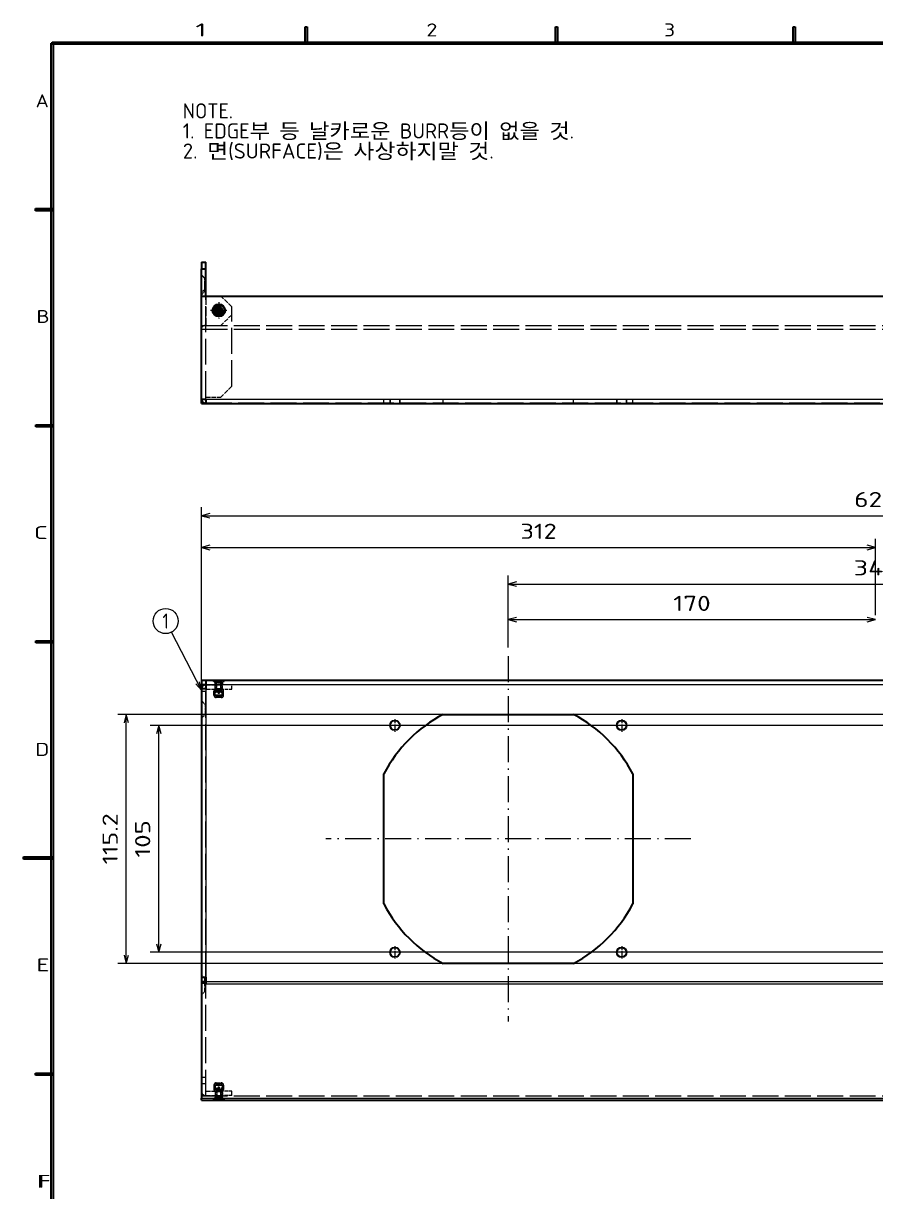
# Model space of a CAD drawing. Extents: x 23 to 587, y 4 to 413.
# Drawn here: x 23.4 to 220.6, y 141.3 to 411.6 of the extents above; entities that cross this region are included whole.
import ezdxf
from ezdxf.enums import TextEntityAlignment as Align

# ---------------------------------------------------------------- set-up
doc = ezdxf.new("R2010")
doc.units = 0
doc.linetypes.add('DASHDOT', pattern=[18.5, 12, -3, 0.5, -3])
doc.linetypes.add('DASHED', pattern=[15, 12, -3])
doc.layers.get('0').update_dxf_attribs({"lineweight": 13})
doc.layers.add('3', color=7, linetype='Continuous', lineweight=13)
doc.styles.get("Standard").update_dxf_attribs({"font": 'isocp.shx'})

# ---------------------------------------------------------------- blocks, each defined once
blk = doc.blocks.new('BLOCK15')
at = {"layer": '3', "color": 7, "lineweight": 13}
blk.add_text('A', height=3, dxfattribs=at).set_placement((26.2, 392.19), (29.24, 392.19), align=Align.FIT)
blk = doc.blocks.new('BLOCK16')
at = {"layer": '3', "color": 7, "lineweight": 13}
blk.add_text('B', height=3, dxfattribs=at).set_placement((26.39, 342.29), (29.43, 342.29), align=Align.FIT)
blk = doc.blocks.new('BLOCK17')
at = {"layer": '3', "color": 7, "lineweight": 13}
blk.add_text('C', height=3, dxfattribs=at).set_placement((25.79, 292.29), (29.02, 292.29), align=Align.FIT)
blk = doc.blocks.new('BLOCK18')
at = {"layer": '3', "color": 7, "lineweight": 13}
blk.add_text('D', height=3, dxfattribs=at).set_placement((26.11, 242.13), (29.34, 242.13), align=Align.FIT)
blk = doc.blocks.new('BLOCK19')
at = {"layer": '3', "color": 7, "lineweight": 13}
blk.add_text('E', height=3, dxfattribs=at).set_placement((26.38, 192.26), (29.42, 192.26), align=Align.FIT)
blk = doc.blocks.new('BLOCK20')
at = {"layer": '3', "color": 7, "lineweight": 13}
blk.add_text('F', height=3, dxfattribs=at).set_placement((26.9, 142.19), (29.63, 142.19), align=Align.FIT)
blk = doc.blocks.new('BLOCK21')
at = {"layer": '3', "color": 7, "lineweight": 13}
blk.add_text('2', height=3, dxfattribs=at).set_placement((116.62, 408.59), (119.16, 408.59), align=Align.FIT)
blk = doc.blocks.new('BLOCK22')
at = {"layer": '3', "color": 7, "lineweight": 13}
blk.add_text('1', height=3, dxfattribs=at).set_placement((63.15, 408.59), (65.69, 408.59), align=Align.FIT)
blk = doc.blocks.new('BLOCK25')
at = {"layer": '3', "color": 7, "lineweight": 13}
blk.add_text('F', height=3, dxfattribs=at).set_placement((26.54, 142.19), (29.27, 142.19), align=Align.FIT)
blk = doc.blocks.new('BLOCK26')
at = {"layer": '3', "color": 7, "lineweight": 13}
blk.add_text('3', height=3, dxfattribs=at).set_placement((171.62, 408.59), (174.16, 408.59), align=Align.FIT)
blk = doc.blocks.new('BLOCK92')
at = {"layer": '3', "color": 7, "lineweight": 5}
blk.add_solid([(410.24, 407.24), (409.76, 406.76), (30, 407.24), (30, 406.76)], dxfattribs=at)
blk = doc.blocks.new('BLOCK93')
at = {"layer": '3', "color": 7, "lineweight": 5}
blk.add_solid([(26.19, 368.74), (26.19, 368.26), (29.99, 368.74), (29.99, 368.26)], dxfattribs=at)
blk = doc.blocks.new('BLOCK94')
at = {"layer": '3', "color": 7, "lineweight": 5}
blk.add_solid([(26.2, 318.74), (26.2, 318.26), (30, 318.74), (30, 318.26)], dxfattribs=at)
blk = doc.blocks.new('BLOCK95')
at = {"layer": '3', "color": 7, "lineweight": 5}
blk.add_solid([(26.2, 218.26), (26.2, 218.74), (30, 218.26), (30, 218.74)], dxfattribs=at)
blk = doc.blocks.new('BLOCK96')
at = {"layer": '3', "color": 7, "lineweight": 5}
blk.add_solid([(26.19, 168.26), (26.19, 168.74), (29.99, 168.26), (29.99, 168.74)], dxfattribs=at)
blk = doc.blocks.new('BLOCK97')
at = {"layer": '3', "color": 7, "lineweight": 5}
blk.add_solid([(89.02, 410.8), (88.54, 410.8), (89.02, 407), (88.54, 407)], dxfattribs=at)
blk = doc.blocks.new('BLOCK98')
at = {"layer": '3', "color": 7, "lineweight": 5}
blk.add_solid([(146.97, 410.8), (146.49, 410.8), (146.97, 407), (146.49, 407)], dxfattribs=at)
blk = doc.blocks.new('BLOCK99')
at = {"layer": '3', "color": 7, "lineweight": 5}
blk.add_solid([(26.19, 168.26), (26.19, 168.74), (29.99, 168.26), (29.99, 168.74)], dxfattribs=at)
blk = doc.blocks.new('BLOCK101')
at = {"layer": '3', "color": 7, "lineweight": 5}
blk.add_solid([(30, 218.74), (30, 218.26), (23.35, 218.74), (23.35, 218.26)], dxfattribs=at)
blk = doc.blocks.new('BLOCK102')
at = {"layer": '3', "color": 7, "lineweight": 5}
blk.add_solid([(26.21, 268.26), (26.21, 268.74), (30.01, 268.26), (30.01, 268.74)], dxfattribs=at)
blk = doc.blocks.new('BLOCK104')
at = {"layer": '3', "color": 7, "lineweight": 5}
blk.add_solid([(201.49, 410.8), (201.97, 410.8), (201.49, 407), (201.97, 407)], dxfattribs=at)
blk = doc.blocks.new('BLOCK132')
at = {"color": 7, "lineweight": 13, "ltscale": 0.424144}
blk.add_line((74.39, 241.9), (74.39, 258.87), dxfattribs=at)
at = {"color": 7, "lineweight": 13}
blk.add_line((74.39, 254.87), (244.39, 254.87), dxfattribs=at)
for points in [[(78.25, 255.9), (74.39, 254.87), (78.25, 253.83)], [(240.53, 253.83), (244.39, 254.87), (240.53, 255.9)]]:
    blk.add_lwpolyline(points, dxfattribs=at)
blk.add_text('170', height=7, dxfattribs=at).set_placement((150.74, 258.87), (168.04, 258.87), align=Align.FIT)
blk = doc.blocks.new('BLOCK133')
at = {"color": 7, "lineweight": 13}
for p, q in [((74.39, 241.9), (74.39, 275.33)), ((74.39, 271.33), (414.39, 271.33)), ((414.39, 241.9), (414.39, 275.33))]:
    blk.add_line(p, q, dxfattribs=at)
for points in [[(78.25, 272.36), (74.39, 271.33), (78.25, 270.29)], [(410.53, 270.29), (414.39, 271.33), (410.53, 272.36)]]:
    blk.add_lwpolyline(points, dxfattribs=at)
blk.add_text('340', height=7, dxfattribs=at).set_placement((234.24, 275.33), (254.54, 275.33), align=Align.FIT)
blk = doc.blocks.new('BLOCK134')
at = {"color": 7, "lineweight": 13}
for p, q in [((-67.61, 226.7), (-67.61, 292.23)), ((244.39, 256.96), (244.39, 292.23)), ((-67.61, 288.23), (244.39, 288.23))]:
    blk.add_line(p, q, dxfattribs=at)
for points in [[(-63.75, 289.27), (-67.61, 288.23), (-63.75, 287.2)], [(240.53, 287.2), (244.39, 288.23), (240.53, 289.27)]]:
    blk.add_lwpolyline(points, dxfattribs=at)
blk.add_text('312', height=7, dxfattribs=at).set_placement((79.99, 292.23), (96.79, 292.23), align=Align.FIT)
blk = doc.blocks.new('BLOCK135')
at = {"color": 7, "lineweight": 13}
for p, q in [((-67.61, 226.7), (-67.61, 306.91)), ((-67.61, 302.91), (556.39, 302.91))]:
    blk.add_line(p, q, dxfattribs=at)
blk.add_lwpolyline([(-63.75, 303.95), (-67.61, 302.91), (-63.75, 301.88)], dxfattribs=at)
blk.add_text('624', height=7, dxfattribs=at).set_placement((234.49, 306.91), (254.29, 306.91), align=Align.FIT)
blk = doc.blocks.new('BLOCK137')
at = {"color": 7, "lineweight": 13}
for p, q in [((380.27, 211), (-106.41, 211)), ((-102.41, 95.8), (-102.41, 211)), ((380.27, 95.8), (-106.41, 95.8))]:
    blk.add_line(p, q, dxfattribs=at)
for points in [[(-101.38, 207.14), (-102.41, 211), (-103.45, 207.14)], [(-103.45, 99.66), (-102.41, 95.8), (-101.38, 99.66)]]:
    blk.add_lwpolyline(points, dxfattribs=at)
blk.add_text('115.2', height=7, rotation=90, dxfattribs=at).set_placement((-106.41, 141.6), (-106.41, 165.2), align=Align.FIT)
blk = doc.blocks.new('BLOCK138')
at = {"color": 7, "lineweight": 13}
for p, q in [((459.97, 205.9), (-91.34, 205.9)), ((-87.34, 100.9), (-87.34, 205.9)), ((459.97, 100.9), (-91.34, 100.9))]:
    blk.add_line(p, q, dxfattribs=at)
for points in [[(-86.31, 202.04), (-87.34, 205.9), (-88.38, 202.04)], [(-88.38, 104.76), (-87.34, 100.9), (-86.31, 104.76)]]:
    blk.add_lwpolyline(points, dxfattribs=at)
blk.add_text('105', height=7, rotation=90, dxfattribs=at).set_placement((-91.34, 144.75), (-91.34, 162.05), align=Align.FIT)
blk = doc.blocks.new('BLOCK143')
at = {"color": 7, "linetype": 'DASHDOT', "lineweight": 13, "ltscale": 0.14625}
for p, q in [((24.82, 205.9), (18.97, 205.9)), ((21.89, 208.83), (21.89, 202.98))]:
    blk.add_line(p, q, dxfattribs=at)
blk = doc.blocks.new('BLOCK144')
at = {"color": 7, "linetype": 'DASHDOT', "lineweight": 13, "ltscale": 0.14625}
for p, q in [((21.89, 103.83), (21.89, 97.98)), ((24.82, 100.9), (18.97, 100.9))]:
    blk.add_line(p, q, dxfattribs=at)
blk = doc.blocks.new('BLOCK145')
at = {"color": 7, "linetype": 'DASHDOT', "lineweight": 13, "ltscale": 0.14625}
for p, q in [((126.89, 103.83), (126.89, 97.98)), ((129.82, 100.9), (123.97, 100.9))]:
    blk.add_line(p, q, dxfattribs=at)
blk = doc.blocks.new('BLOCK146')
at = {"color": 7, "linetype": 'DASHDOT', "lineweight": 13, "ltscale": 0.14625}
for p, q in [((129.82, 205.9), (123.97, 205.9)), ((126.89, 208.83), (126.89, 202.98))]:
    blk.add_line(p, q, dxfattribs=at)
blk = doc.blocks.new('BLOCK152')
at = {"color": 7, "linetype": 'DASHDOT', "lineweight": 13}
for p, q in [((74.39, 237.9), (74.39, 68.9)), ((158.89, 153.4), (-10.11, 153.4))]:
    blk.add_line(p, q, dxfattribs=at)
blk = doc.blocks.new('BLOCK153')
at = {"color": 7, "lineweight": 13}
blk.add_line((-67.61, 222.22), (-81.52, 249.04), dxfattribs=at)
blk.add_lwpolyline([(-70.31, 225.18), (-67.61, 222.22), (-68.47, 226.13)], dxfattribs=at)
blk.add_circle((-84.19, 254.19), 5.81, dxfattribs=at)
blk.add_text('1', height=7, dxfattribs=at).set_placement((-85.69, 250.69), (-82.69, 250.69), align=Align.FIT)
blk = doc.blocks.new('BLOCK154')
at = {"color": 7, "lineweight": 35, "ltscale": 0.05}
for p, q in [((-67.61, 226.8), (-67.61, 224.8)), ((-67.61, 226.8), (-65.61, 226.8)), ((-67.61, 224.8), (-65.61, 224.8)), ((-65.61, 224.7), (-67.61, 224.7)), ((-65.61, 222.8), (-67.61, 222.8)), ((-65.61, 226.8), (-65.61, 224.8)), ((-65.61, 224.8), (-65.61, 222.8)), ((-67.61, 89.44), (-67.61, 87.44)), ((-67.61, 89.44), (-65.61, 89.44)), ((-67.61, 87.44), (-65.61, 87.44)), ((-67.61, 86.8), (-65.61, 86.8)), ((-65.61, 89.44), (-65.61, 87.44))]:
    blk.add_line(p, q, dxfattribs=at)
at = {"color": 7, "lineweight": 35, "ltscale": 0.047499}
blk.add_line((-67.61, 222.8), (-67.61, 224.7), dxfattribs=at)
at = {"color": 7, "linetype": 'DASHED', "lineweight": 13, "ltscale": 0.002501}
blk.add_line((-67.61, 222.7), (-67.61, 222.8), dxfattribs=at)
at = {"color": 7, "lineweight": 35, "ltscale": 0.0025}
blk.add_line((-67.61, 222.7), (-67.61, 222.8), dxfattribs=at)
at = {"color": 7, "lineweight": 35}
for p, q in [((-67.61, 222.7), (-67.61, 89.44)), ((-65.61, 226.8), (554.39, 226.8)), ((44.27, 211), (104.51, 211)), ((16.79, 123.28), (16.79, 183.52)), ((131.99, 183.52), (131.99, 123.28)), ((104.51, 95.8), (44.27, 95.8)), ((-67.61, 86.8), (-67.61, 33.42)), ((-67.61, 32.5), (556.39, 32.5))]:
    blk.add_line(p, q, dxfattribs=at)
at = {"color": 7, "linetype": 'DASHED', "lineweight": 13, "ltscale": 0.05}
for p, q in [((-67.61, 221.7), (-65.61, 221.7)), ((-61.31, 222.7), (-61.31, 224.7)), ((-58.61, 222.7), (-58.61, 224.7)), ((-58.61, 222.7), (-58.61, 224.7)), ((-57.91, 222.7), (-57.91, 224.7)), ((-53.61, 222.7), (-53.61, 224.7)), ((-67.61, 87.39), (-65.61, 87.39)), ((-67.61, 43.15), (-65.61, 43.15)), ((-67.61, 40.15), (-65.61, 40.15)), ((-61.31, 36.6), (-61.31, 34.6)), ((-58.61, 34.6), (-58.61, 36.6)), ((-58.61, 34.6), (-58.61, 36.6)), ((-57.91, 36.6), (-57.91, 34.6)), ((-53.61, 34.6), (-53.61, 36.6))]:
    blk.add_line(p, q, dxfattribs=at)
at = {"color": 7, "linetype": 'DASHED', "lineweight": 13}
for p, q in [((-65.61, 224.8), (554.39, 224.8)), ((-65.61, 89.44), (-65.61, 222.8)), ((-67.61, 36.6), (-67.61, 86.8)), ((-65.61, 87.39), (556.39, 87.39)), ((-65.61, 34.6), (-65.61, 86.31)), ((-67.61, 34.5), (556.39, 34.5))]:
    blk.add_line(p, q, dxfattribs=at)
at = {"color": 7, "lineweight": 13}
for p, q in [((-65.61, 224.8), (554.39, 224.8)), ((-65.61, 222.8), (-65.61, 89.44)), ((-65.61, 87.39), (554.39, 87.39)), ((-65.61, 86.31), (554.39, 86.31)), ((-67.61, 33.42), (556.39, 33.42))]:
    blk.add_line(p, q, dxfattribs=at)
at = {"color": 7, "linetype": 'DASHED', "lineweight": 13, "ltscale": 0.047499}
blk.add_line((-65.61, 222.8), (-65.61, 224.7), dxfattribs=at)
at = {"color": 7, "linetype": 'DASHED', "lineweight": 13, "ltscale": 0.175}
for p, q in [((-65.61, 224.7), (-58.61, 224.7)), ((-65.61, 222.7), (-58.61, 222.7)), ((-65.61, 36.6), (-58.61, 36.6)), ((-65.61, 34.6), (-58.61, 34.6))]:
    blk.add_line(p, q, dxfattribs=at)
at = {"color": 7, "linetype": 'DASHED', "lineweight": 13, "ltscale": 0.042426}
for p, q in [((-62.51, 226.8), (-61.31, 225.6)), ((-56.71, 226.8), (-57.91, 225.6)), ((-62.51, 32.5), (-61.31, 33.7)), ((-56.71, 32.5), (-57.91, 33.7))]:
    blk.add_line(p, q, dxfattribs=at)
at = {"color": 7, "linetype": 'DASHED', "lineweight": 13, "ltscale": 0.09945}
for p, q in [((-58.33, 226.8), (-62.31, 226.8)), ((-58.33, 226.65), (-62.31, 226.65)), ((-56.91, 226.65), (-60.89, 226.65))]:
    blk.add_line(p, q, dxfattribs=at)
at = {"color": 7, "linetype": 'DASHED', "lineweight": 13, "ltscale": 0.00375}
for p, q in [((-62.31, 226.65), (-62.31, 226.8)), ((-56.91, 226.65), (-56.91, 226.8)), ((-62.31, 32.65), (-62.31, 32.5)), ((-56.91, 32.65), (-56.91, 32.5))]:
    blk.add_line(p, q, dxfattribs=at)
at = {"color": 7, "linetype": 'DASHED', "lineweight": 13, "ltscale": 0.031942}
for p, q in [((-61.21, 226), (-62.31, 226.65)), ((-58.01, 226), (-56.91, 226.65)), ((-61.21, 33.3), (-62.31, 32.65)), ((-58.01, 33.3), (-56.91, 32.65))]:
    blk.add_line(p, q, dxfattribs=at)
at = {"color": 7, "linetype": 'DASHED', "lineweight": 13, "ltscale": 0.082875}
for p, q in [((-58.54, 221.8), (-61.86, 221.8)), ((-57.36, 221.8), (-60.67, 221.8)), ((-58.54, 219.89), (-61.86, 219.89)), ((-57.36, 219.89), (-60.67, 219.89))]:
    blk.add_line(p, q, dxfattribs=at)
at = {"color": 7, "linetype": 'DASHED', "lineweight": 13, "ltscale": 0.047663}
for p, q in [((-61.86, 219.89), (-61.86, 221.8)), ((-61.21, 219.89), (-61.21, 221.8)), ((-58.01, 219.89), (-58.01, 221.8)), ((-57.36, 219.89), (-57.36, 221.8)), ((-61.86, 39.41), (-61.86, 37.5)), ((-61.21, 39.41), (-61.21, 37.5)), ((-58.01, 39.41), (-58.01, 37.5)), ((-57.36, 39.41), (-57.36, 37.5))]:
    blk.add_line(p, q, dxfattribs=at)
at = {"color": 7, "linetype": 'DASHED', "lineweight": 13, "ltscale": 0.085}
for p, q in [((-61.31, 225.6), (-57.91, 225.6)), ((-61.31, 225.6), (-57.91, 225.6)), ((-57.91, 33.7), (-61.31, 33.7)), ((-57.91, 33.7), (-61.31, 33.7))]:
    blk.add_line(p, q, dxfattribs=at)
at = {"color": 7, "linetype": 'DASHED', "lineweight": 13, "ltscale": 0.02}
for p, q in [((-61.31, 225.6), (-61.31, 224.8)), ((-57.91, 225.6), (-57.91, 224.8)), ((-61.31, 33.7), (-61.31, 34.5)), ((-57.91, 33.7), (-57.91, 34.5))]:
    blk.add_line(p, q, dxfattribs=at)
at = {"color": 7, "linetype": 'DASHED', "lineweight": 13, "ltscale": 0.058934}
for p, q in [((-58.85, 226), (-61.21, 226)), ((-58.85, 222.8), (-61.21, 222.8)), ((-58.85, 221.8), (-61.21, 221.8)), ((-58.01, 226), (-60.37, 226)), ((-58.01, 222.8), (-60.37, 222.8)), ((-58.01, 221.8), (-60.37, 221.8)), ((-58.85, 219.89), (-61.21, 219.89)), ((-58.01, 219.89), (-60.37, 219.89))]:
    blk.add_line(p, q, dxfattribs=at)
at = {"color": 7, "linetype": 'DASHED', "lineweight": 13, "ltscale": 0.08}
for p, q in [((-61.21, 222.8), (-61.21, 226)), ((-58.01, 222.8), (-58.01, 226)), ((-61.21, 36.5), (-61.21, 33.3)), ((-58.01, 36.5), (-58.01, 33.3))]:
    blk.add_line(p, q, dxfattribs=at)
at = {"color": 7, "linetype": 'DASHED', "lineweight": 13, "ltscale": 0.042358}
for p, q in [((-59.07, 222.25), (-60.76, 222.25)), ((-59.07, 222.16), (-60.76, 222.16)), ((-59.07, 221.26), (-60.76, 221.26)), ((-59.07, 219.44), (-60.76, 219.44)), ((-59.07, 218.79), (-60.76, 218.79)), ((-58.46, 218.79), (-60.15, 218.79))]:
    blk.add_line(p, q, dxfattribs=at)
at = {"color": 7, "linetype": 'DASHED', "lineweight": 13, "ltscale": 0.113844}
for p, q in [((-60.61, 222.25), (-60.61, 226.8)), ((-58.61, 222.25), (-58.61, 226.8)), ((-60.61, 37.05), (-60.61, 32.5)), ((-58.61, 37.05), (-58.61, 32.5))]:
    blk.add_line(p, q, dxfattribs=at)
at = {"color": 7, "linetype": 'DASHED', "lineweight": 13, "ltscale": 0.034992}
for p, q in [((-59.16, 226.16), (-60.56, 226.16)), ((-58.66, 226.16), (-60.06, 226.16))]:
    blk.add_line(p, q, dxfattribs=at)
at = {"color": 7, "linetype": 'DASHED', "lineweight": 13, "ltscale": 0.099974}
for p, q in [((-60.56, 222.16), (-60.56, 226.16)), ((-58.66, 222.16), (-58.66, 226.16)), ((-60.56, 37.14), (-60.56, 33.15)), ((-58.66, 37.14), (-58.66, 33.15))]:
    blk.add_line(p, q, dxfattribs=at)
at = {"color": 7, "linetype": 'DASHED', "lineweight": 13, "ltscale": 0.008538}
for p, q in [((-59.84, 225.69), (-59.5, 225.69)), ((-59.38, 225.69), (-59.72, 225.69))]:
    blk.add_line(p, q, dxfattribs=at)
at = {"color": 7, "linetype": 'DASHED', "lineweight": 13, "ltscale": 0.003052}
for p, q in [((-59.72, 225.69), (-59.84, 225.69)), ((-59.5, 225.69), (-59.38, 225.69))]:
    blk.add_line(p, q, dxfattribs=at)
at = {"color": 7, "linetype": 'DASHED', "lineweight": 13, "ltscale": 0.015142}
for p, q in [((-58.46, 222.25), (-59.07, 222.25)), ((-58.46, 222.16), (-59.07, 222.16)), ((-58.46, 221.26), (-59.07, 221.26)), ((-58.46, 219.44), (-59.07, 219.44))]:
    blk.add_line(p, q, dxfattribs=at)
at = {"color": 7, "linetype": 'DASHED', "lineweight": 13, "ltscale": 0.125}
for p, q in [((-53.61, 224.7), (-58.61, 224.7)), ((-58.61, 222.7), (-53.61, 222.7)), ((-53.61, 36.6), (-58.61, 36.6)), ((-53.61, 34.6), (-58.61, 34.6))]:
    blk.add_line(p, q, dxfattribs=at)
at = {"color": 7, "linetype": 'DASHED', "lineweight": 13, "ltscale": 0.03555}
blk.add_line((-56.91, 226.8), (-58.33, 226.8), dxfattribs=at)
at = {"color": 7, "linetype": 'DASHED', "lineweight": 13, "ltscale": 0.06364}
for p, q in [((-67.61, 217.3), (-65.81, 215.5)), ((-67.61, 209.3), (-65.81, 211.1))]:
    blk.add_line(p, q, dxfattribs=at)
at = {"color": 7, "linetype": 'DASHED', "lineweight": 13, "ltscale": 0.017002}
for p, q in [((-60.56, 219.44), (-60.76, 218.79)), ((-58.66, 219.44), (-58.46, 218.79)), ((-60.56, 39.86), (-60.76, 40.51)), ((-58.66, 39.86), (-58.46, 40.51))]:
    blk.add_line(p, q, dxfattribs=at)
at = {"color": 7, "linetype": 'DASHED', "lineweight": 13, "ltscale": 0.11}
blk.add_line((-65.81, 211.1), (-65.81, 215.5), dxfattribs=at)
blk.add_line((-65.81, 211.1), (-65.81, 215.5), dxfattribs=at)
at = {"color": 7, "linetype": 'DASHED', "lineweight": 13, "ltscale": 0.005}
for p, q in [((-65.81, 215.5), (-65.61, 215.5)), ((-65.81, 211.1), (-65.61, 211.1))]:
    blk.add_line(p, q, dxfattribs=at)
at = {"color": 7, "linetype": 'DASHED', "lineweight": 13, "ltscale": 0.056569}
for p, q in [((-67.61, 90.4), (-66.01, 88.8)), ((-67.61, 81.2), (-66.01, 82.8))]:
    blk.add_line(p, q, dxfattribs=at)
at = {"color": 7, "lineweight": 35, "ltscale": 0.016053}
blk.add_line((-67.61, 87.44), (-67.61, 86.8), dxfattribs=at)
at = {"color": 7, "linetype": 'DASHED', "lineweight": 13, "ltscale": 0.15}
blk.add_line((-66.01, 82.8), (-66.01, 88.8), dxfattribs=at)
blk.add_line((-66.01, 82.8), (-66.01, 88.8), dxfattribs=at)
at = {"color": 7, "linetype": 'DASHED', "lineweight": 13, "ltscale": 0.01}
for p, q in [((-66.01, 88.8), (-65.61, 88.8)), ((-66.01, 82.8), (-65.61, 82.8))]:
    blk.add_line(p, q, dxfattribs=at)
at = {"color": 7, "linetype": 'DASHED', "lineweight": 13, "ltscale": 0.001353}
blk.add_line((-65.61, 87.39), (-65.61, 87.44), dxfattribs=at)
at = {"color": 7, "lineweight": 35, "ltscale": 0.0147}
blk.add_line((-65.61, 87.39), (-65.61, 86.8), dxfattribs=at)
at = {"color": 7, "lineweight": 35, "ltscale": 0.012361}
blk.add_line((-65.61, 86.8), (-65.61, 86.31), dxfattribs=at)
at = {"color": 7, "linetype": 'DASHED', "lineweight": 13, "ltscale": 0.083218}
for p, q in [((-61.86, 39.41), (-58.53, 39.41)), ((-60.69, 39.41), (-57.36, 39.41)), ((-61.86, 37.5), (-58.53, 37.5)), ((-60.69, 37.5), (-57.36, 37.5))]:
    blk.add_line(p, q, dxfattribs=at)
at = {"color": 7, "linetype": 'DASHED', "lineweight": 13, "ltscale": 0.059177}
for p, q in [((-61.21, 39.41), (-58.84, 39.41)), ((-60.38, 39.41), (-58.01, 39.41)), ((-61.21, 37.5), (-58.84, 37.5)), ((-61.21, 36.5), (-58.84, 36.5)), ((-61.21, 33.3), (-58.84, 33.3)), ((-60.38, 37.5), (-58.01, 37.5)), ((-60.38, 36.5), (-58.01, 36.5)), ((-60.38, 33.3), (-58.01, 33.3))]:
    blk.add_line(p, q, dxfattribs=at)
at = {"color": 7, "linetype": 'DASHED', "lineweight": 13, "ltscale": 0.042533}
for p, q in [((-60.76, 40.51), (-59.06, 40.51)), ((-60.16, 40.51), (-58.46, 40.51)), ((-60.16, 39.86), (-58.46, 39.86)), ((-60.16, 38.04), (-58.46, 38.04)), ((-60.16, 37.14), (-58.46, 37.14)), ((-60.16, 37.05), (-58.46, 37.05))]:
    blk.add_line(p, q, dxfattribs=at)
at = {"color": 7, "linetype": 'DASHED', "lineweight": 13, "ltscale": 0.014967}
for p, q in [((-60.76, 39.86), (-60.16, 39.86)), ((-60.76, 38.04), (-60.16, 38.04)), ((-60.76, 37.14), (-60.16, 37.14)), ((-60.76, 37.05), (-60.16, 37.05))]:
    blk.add_line(p, q, dxfattribs=at)
at = {"color": 7, "lineweight": 35, "ltscale": 0.022939}
blk.add_line((-67.61, 32.5), (-67.61, 33.42), dxfattribs=at)
at = {"color": 7, "linetype": 'DASHED', "lineweight": 13, "ltscale": 0.099861}
for p, q in [((-62.31, 32.65), (-58.32, 32.65)), ((-60.9, 32.65), (-56.91, 32.65))]:
    blk.add_line(p, q, dxfattribs=at)
at = {"color": 7, "lineweight": 35, "ltscale": 0.035139}
blk.add_line((-62.31, 32.5), (-60.9, 32.5), dxfattribs=at)
at = {"color": 7, "lineweight": 35, "ltscale": 0.099861}
blk.add_line((-60.9, 32.5), (-56.91, 32.5), dxfattribs=at)
at = {"color": 7, "linetype": 'DASHED', "lineweight": 13, "ltscale": 0.035136}
for p, q in [((-60.56, 33.15), (-59.15, 33.15)), ((-60.07, 33.15), (-58.66, 33.15))]:
    blk.add_line(p, q, dxfattribs=at)
at = {"color": 7, "linetype": 'DASHED', "lineweight": 13, "ltscale": 0.008573}
for p, q in [((-59.84, 33.61), (-59.5, 33.61)), ((-59.38, 33.61), (-59.72, 33.61))]:
    blk.add_line(p, q, dxfattribs=at)
at = {"color": 7, "linetype": 'DASHED', "lineweight": 13, "ltscale": 0.003017}
for p, q in [((-59.72, 33.61), (-59.84, 33.61)), ((-59.5, 33.61), (-59.38, 33.61))]:
    blk.add_line(p, q, dxfattribs=at)
at = {"color": 7, "lineweight": 35}
for centre in [(21.89, 205.9), (126.89, 205.9), (21.89, 100.9), (126.89, 100.9)]:
    blk.add_circle(centre, 2.25, dxfattribs=at)
for centre, radius, start, end in [((-65.61, 222.7), 2, 90, 177.134), ((74.39, 153.4), 65, 117.6061, 152.3939), ((74.39, 153.4), 65, 27.6061, 62.3939), ((74.39, 153.4), 65, 207.6061, 242.3939), ((74.39, 153.4), 65, 297.6061, 332.3939)]:
    blk.add_arc(centre, radius, start, end, dxfattribs=at)
at = {"color": 7, "linetype": 'DASHED', "lineweight": 13}
for centre, radius, start, end in [((-65.61, 222.7), 2, 177.134, 180), ((-60.76, 221.8), 1.1, 114.1477, 180), ((-60.76, 221.8), 0.45, 90, 180), ((-60.76, 221.71), 0.45, 90, 270), ((-58.46, 221.8), 0.45, 0, 90), ((-58.46, 221.71), 0.45, 270, 90), ((-58.46, 221.8), 1.1, 0, 65.8523), ((-60.76, 219.89), 1.1, 180, 270), ((-60.76, 219.89), 0.45, 180, 270), ((-59.61, 221.26), 0.45, 180.0237, 269.9763), ((-59.61, 221.26), 0.45, 270.0237, 359.9763), ((-58.46, 219.89), 0.45, 270, 360), ((-58.46, 219.89), 1.1, 270, 360), ((-60.76, 39.41), 1.1, 90, 180), ((-60.76, 39.41), 0.45, 90, 180), ((-60.76, 37.59), 0.45, 90, 270), ((-59.61, 38.04), 0.45, 90.0237, 179.9763), ((-59.61, 38.04), 0.45, 0.0237, 89.9763), ((-58.46, 39.41), 1.1, 0, 90), ((-58.46, 39.41), 0.45, 0, 90), ((-58.46, 37.59), 0.45, 270, 90), ((-65.61, 36.6), 2, 180, 270), ((-60.76, 37.5), 1.1, 180, 245.8523), ((-60.76, 37.5), 0.45, 180, 270), ((-58.46, 37.5), 0.45, 270, 360), ((-58.46, 37.5), 1.1, 294.1477, 360)]:
    blk.add_arc(centre, radius, start, end, dxfattribs=at)
for points, knots in [([(-60.56, 226.16), (-60.54, 226.15), (-60.49, 226.14), (-60.42, 226.11), (-60.36, 226.08), (-60.3, 226.03), (-60.24, 225.99), (-60.19, 225.93), (-60.13, 225.87), (-60.08, 225.82), (-60.02, 225.77), (-59.97, 225.72), (-59.9, 225.7), (-59.86, 225.69), (-59.84, 225.69)], [0, 0, 0, 0, 0.07145, 0.1427416, 0.2149689, 0.2889949, 0.3652286, 0.4434267, 0.5225702, 0.6008754, 0.6761338, 0.7467388, 0.8131866, 0.8741153, 0.8741153, 0.8741153, 0.8741153]), ([(-59.84, 225.69), (-59.84, 225.69), (-59.83, 225.69), (-59.81, 225.69), (-59.77, 225.7), (-59.71, 225.72), (-59.66, 225.75), (-59.63, 225.78), (-59.61, 225.79)], [0, 0, 0, 0, 0.0033711, 0.0190654, 0.0763867, 0.1305325, 0.1890637, 0.256279, 0.256279, 0.256279, 0.256279]), ([(-59.38, 225.69), (-59.38, 225.69), (-59.39, 225.69), (-59.41, 225.69), (-59.45, 225.7), (-59.51, 225.72), (-59.56, 225.75), (-59.59, 225.78), (-59.61, 225.79)], [0, 0, 0, 0, 0.0033711, 0.0190654, 0.0763867, 0.1305325, 0.1890637, 0.256279, 0.256279, 0.256279, 0.256279]), ([(-58.66, 226.16), (-58.68, 226.15), (-58.73, 226.14), (-58.8, 226.11), (-58.86, 226.08), (-58.92, 226.03), (-58.98, 225.99), (-59.03, 225.93), (-59.09, 225.87), (-59.14, 225.82), (-59.2, 225.77), (-59.25, 225.72), (-59.32, 225.7), (-59.36, 225.69), (-59.38, 225.69)], [0, 0, 0, 0, 0.07145, 0.1427416, 0.2149689, 0.2889949, 0.3652286, 0.4434267, 0.5225702, 0.6008754, 0.6761338, 0.7467388, 0.8131866, 0.8741153, 0.8741153, 0.8741153, 0.8741153]), ([(-60.56, 33.15), (-60.54, 33.15), (-60.49, 33.16), (-60.42, 33.19), (-60.36, 33.22), (-60.3, 33.27), (-60.24, 33.31), (-60.19, 33.37), (-60.13, 33.43), (-60.08, 33.48), (-60.02, 33.53), (-59.97, 33.58), (-59.9, 33.6), (-59.86, 33.61), (-59.84, 33.61)], [0, 0, 0, 0, 0.07145, 0.1427416, 0.2149689, 0.2889949, 0.3652286, 0.4434267, 0.5225702, 0.6008754, 0.6761338, 0.7467388, 0.8131866, 0.8741153, 0.8741153, 0.8741153, 0.8741153]), ([(-59.84, 33.61), (-59.84, 33.61), (-59.83, 33.61), (-59.81, 33.61), (-59.77, 33.6), (-59.71, 33.58), (-59.66, 33.55), (-59.63, 33.52), (-59.61, 33.51)], [0, 0, 0, 0, 0.0033711, 0.0190654, 0.0763867, 0.1305325, 0.1890637, 0.256279, 0.256279, 0.256279, 0.256279]), ([(-59.38, 33.61), (-59.38, 33.61), (-59.39, 33.61), (-59.41, 33.61), (-59.45, 33.6), (-59.51, 33.58), (-59.56, 33.55), (-59.59, 33.52), (-59.61, 33.51)], [0, 0, 0, 0, 0.0033711, 0.0190654, 0.0763867, 0.1305325, 0.1890637, 0.256279, 0.256279, 0.256279, 0.256279]), ([(-58.66, 33.15), (-58.68, 33.15), (-58.73, 33.16), (-58.8, 33.19), (-58.86, 33.22), (-58.92, 33.27), (-58.98, 33.31), (-59.03, 33.37), (-59.09, 33.43), (-59.14, 33.48), (-59.2, 33.53), (-59.25, 33.58), (-59.32, 33.6), (-59.36, 33.61), (-59.38, 33.61)], [0, 0, 0, 0, 0.07145, 0.1427416, 0.2149689, 0.2889949, 0.3652286, 0.4434267, 0.5225702, 0.6008754, 0.6761338, 0.7467388, 0.8131866, 0.8741153, 0.8741153, 0.8741153, 0.8741153])]:
    blk.add_open_spline(points, degree=3, knots=knots, dxfattribs=at)
blk = doc.blocks.new('BLOCK158')
at = {"color": 7, "linetype": 'DASHDOT', "lineweight": 13, "ltscale": 0.1885}
for p, q in [((-59.61, -68.93), (-59.61, -76.47)), ((-55.84, -72.7), (-63.38, -72.7))]:
    blk.add_line(p, q, dxfattribs=at)
blk = doc.blocks.new('BLOCK159')
at = {"color": 7, "lineweight": 35, "ltscale": 0.05}
for p, q in [((-67.61, -50.4), (-65.61, -50.4)), ((-67.61, -53.4), (-65.61, -53.4)), ((-67.61, -115.8), (-67.61, -113.8)), ((-67.61, -113.8), (-65.61, -113.8)), ((-67.61, -115.8), (-65.61, -115.8)), ((-65.61, -113.8), (-65.61, -115.8))]:
    blk.add_line(p, q, dxfattribs=at)
at = {"color": 7, "lineweight": 35, "ltscale": 0.075}
for p, q in [((-67.61, -50.4), (-67.61, -53.4)), ((-65.61, -53.4), (-65.61, -50.4))]:
    blk.add_line(p, q, dxfattribs=at)
at = {"color": 7, "linetype": 'DASHED', "lineweight": 13, "ltscale": 0.05}
for p, q in [((-67.61, -53.4), (-65.61, -53.4)), ((-67.61, -113.68), (-65.61, -113.68)), ((-67.61, -113.8), (-65.61, -113.8)), ((16.79, -115.8), (16.79, -113.8)), ((19.64, -115.8), (19.64, -113.8)), ((19.64, -113.8), (19.64, -115.8)), ((24.14, -115.8), (24.14, -113.8)), ((24.14, -113.8), (24.14, -115.8)), ((44.27, -115.8), (44.27, -113.8)), ((44.27, -115.8), (44.27, -113.8)), ((104.51, -115.8), (104.51, -113.8)), ((104.51, -115.8), (104.51, -113.8)), ((124.64, -115.8), (124.64, -113.8)), ((124.64, -113.8), (124.64, -115.8)), ((129.14, -115.8), (129.14, -113.8)), ((129.14, -113.8), (129.14, -115.8)), ((131.99, -115.8), (131.99, -113.8))]:
    blk.add_line(p, q, dxfattribs=at)
at = {"color": 7, "lineweight": 35, "ltscale": 0.31625}
for p, q in [((-67.61, -66.05), (-67.61, -53.4)), ((-65.61, -66.05), (-65.61, -53.4))]:
    blk.add_line(p, q, dxfattribs=at)
at = {"color": 7, "linetype": 'DASHED', "lineweight": 13, "ltscale": 0.056569}
for p, q in [((-66.01, -57.85), (-67.61, -56.25)), ((-66.01, -63.85), (-67.61, -65.45))]:
    blk.add_line(p, q, dxfattribs=at)
at = {"color": 7, "linetype": 'DASHED', "lineweight": 13, "ltscale": 0.06364}
for p, q in [((-65.81, -58.2), (-67.61, -56.4)), ((-65.81, -62.6), (-67.61, -64.4))]:
    blk.add_line(p, q, dxfattribs=at)
at = {"color": 7, "linetype": 'DASHED', "lineweight": 13, "ltscale": 0.075}
for p, q in [((-66.01, -60.85), (-66.01, -57.85)), ((-66.01, -63.85), (-66.01, -60.85))]:
    blk.add_line(p, q, dxfattribs=at)
at = {"color": 7, "linetype": 'DASHED', "lineweight": 13, "ltscale": 0.01}
for p, q in [((-65.61, -57.85), (-66.01, -57.85)), ((-65.61, -63.85), (-66.01, -63.85))]:
    blk.add_line(p, q, dxfattribs=at)
at = {"color": 7, "linetype": 'DASHED', "lineweight": 13, "ltscale": 0.055}
for p, q in [((-65.81, -60.4), (-65.81, -58.2)), ((-65.81, -62.6), (-65.81, -60.4))]:
    blk.add_line(p, q, dxfattribs=at)
at = {"color": 7, "linetype": 'DASHED', "lineweight": 13, "ltscale": 0.005}
for p, q in [((-65.61, -58.2), (-65.81, -58.2)), ((-65.61, -62.6), (-65.81, -62.6))]:
    blk.add_line(p, q, dxfattribs=at)
at = {"color": 7, "lineweight": 35}
for p, q in [((-67.61, -66.05), (556.39, -66.05)), ((-67.61, -113.8), (-67.61, -66.05)), ((-65.61, -115.8), (554.39, -115.8))]:
    blk.add_line(p, q, dxfattribs=at)
at = {"color": 7, "linetype": 'DASHED', "lineweight": 13}
for p, q in [((-65.61, -112.8), (-65.61, -66.05)), ((-65.61, -112.8), (-65.61, -66.05)), ((-53.61, -107.8), (-53.61, -71.05)), ((-67.61, -79.76), (556.39, -79.76)), ((-67.61, -79.76), (556.39, -79.76)), ((-67.61, -81.44), (556.39, -81.44)), ((-65.61, -113.8), (554.39, -113.8)), ((-65.61, -115.48), (554.39, -115.48))]:
    blk.add_line(p, q, dxfattribs=at)
at = {"color": 7, "linetype": 'DASHED', "lineweight": 13, "ltscale": 0.341357}
blk.add_line((-65.61, -66.05), (-65.61, -79.7), dxfattribs=at)
at = {"color": 7, "linetype": 'DASHED', "lineweight": 13, "ltscale": 0.176777}
for p, q in [((-53.61, -71.05), (-58.61, -66.05)), ((-53.61, -74.7), (-58.61, -79.7)), ((-53.61, -107.8), (-58.61, -112.8))]:
    blk.add_line(p, q, dxfattribs=at)
at = {"color": 7, "linetype": 'DASHED', "lineweight": 13, "ltscale": 0.175}
for p, q in [((-65.61, -79.7), (-58.61, -79.7)), ((-65.61, -112.8), (-58.61, -112.8))]:
    blk.add_line(p, q, dxfattribs=at)
at = {"color": 7, "linetype": 'DASHED', "lineweight": 13, "ltscale": 0.025}
blk.add_line((-65.61, -113.8), (-65.61, -112.8), dxfattribs=at)
at = {"color": 7, "lineweight": 13}
blk.add_line((-65.61, -113.8), (554.39, -113.8), dxfattribs=at)
at = {"color": 7, "lineweight": 35}
for radius in [2.9, 2.7, 1, 0.95]:
    blk.add_circle((-59.61, -72.7), radius, dxfattribs=at)
at = {"color": 7, "linetype": 'DASHED', "lineweight": 13}
for radius in [2.9, 2.25, 1.7, 1.6, 1.15, 1.15, 1.15, 1.15, 1.15, 1.15, 1.15, 1.15, 1.15, 1.15, 0.95, 0.95, 0.45, 0.45]:
    blk.add_circle((-59.61, -72.7), radius, dxfattribs=at)
for radius, start, end in [(1.6, 61.3521, 241.3521), (1.6, 118.2512, 298.2512), (1.6, 241.3521, 61.3521), (1.6, 298.2512, 118.2512), (0.95, 297.6021, 298.262), (2.25, 297.6021, 298.2556), (2.7, 297.6021, 298.2551)]:
    blk.add_arc((-59.61, -72.7), radius, start, end, dxfattribs=at)
at = {"color": 7, "lineweight": 35}
blk.add_arc((-65.61, -113.8), 2, 180, 270, dxfattribs=at)
at = {"color": 7, "linetype": 'DASHED', "lineweight": 13}
blk.add_ellipse((-65.61, -80.99), major_axis=(2, 0), ratio=0.643646, start_param=1.570796, end_param=3.141593, dxfattribs=at)
blk = doc.blocks.new('BLOCK196')
at = {"color": 7, "lineweight": 13}
for s, p, p2 in [('NOTE.', (20, 6.01), (31.61, 6.01)), ('1. EDGE부 등 날카로운 BURR등이 없을 것.', (20, 1.37), (110.53, 1.37)), ('2. 면(SURFACE)은 사상하지말 것.', (20, -3.27), (91.96, -3.27))]:
    blk.add_text(s, height=3.5, dxfattribs=at).set_placement(p, p2, align=Align.FIT)

msp = doc.modelspace()

# ---------------------------------------------------------------- linework, layer by layer
at = {"layer": '3', "color": 7, "lineweight": 35, "ltscale": 0.095}
for p, q in [((88.54, 407), (88.54, 410.8)), ((89.02, 410.8), (89.02, 407)), ((146.49, 407), (146.49, 410.8)), ((146.97, 410.8), (146.97, 407)), ((201.49, 407), (201.49, 410.8)), ((201.97, 410.8), (201.97, 407)), ((26.19, 368.74), (29.99, 368.74)), ((29.99, 368.26), (26.19, 368.26)), ((26.2, 318.74), (30, 318.74)), ((30, 318.26), (26.2, 318.26)), ((26.21, 268.74), (30.01, 268.74)), ((30.01, 268.26), (26.21, 268.26)), ((26.2, 218.74), (30, 218.74)), ((30, 218.26), (26.2, 218.26)), ((26.19, 168.74), (29.99, 168.74)), ((26.19, 168.74), (29.99, 168.74)), ((29.99, 168.26), (26.19, 168.26)), ((29.99, 168.26), (26.19, 168.26))]:
    msp.add_line(p, q, dxfattribs=at)
at = {"layer": '3', "color": 7, "lineweight": 35, "ltscale": 0.011875}
for p, q in [((88.54, 410.8), (89.02, 410.8)), ((146.49, 410.8), (146.97, 410.8)), ((201.49, 410.8), (201.97, 410.8)), ((29.76, 407), (30.24, 407)), ((30, 406.76), (30, 407.24)), ((89.02, 407), (88.54, 407)), ((146.97, 407), (146.49, 407)), ((201.97, 407), (201.49, 407)), ((26.19, 368.26), (26.19, 368.74)), ((29.99, 368.74), (29.99, 368.26)), ((26.2, 318.26), (26.2, 318.74)), ((30, 318.74), (30, 318.26)), ((26.21, 268.26), (26.21, 268.74)), ((30.01, 268.74), (30.01, 268.26)), ((30.01, 268.74), (30.01, 268.26)), ((23.35, 218.26), (23.35, 218.74)), ((26.2, 218.26), (26.2, 218.74)), ((30, 218.74), (30, 218.26)), ((30, 218.74), (30, 218.26)), ((26.19, 168.26), (26.19, 168.74)), ((26.19, 168.26), (26.19, 168.74)), ((29.99, 168.74), (29.99, 168.26)), ((29.99, 168.74), (29.99, 168.26))]:
    msp.add_line(p, q, dxfattribs=at)
at = {"layer": '3', "color": 7, "lineweight": 35}
for p, q in [((29.76, 9.76), (29.76, 407)), ((30, 407.24), (580.2, 407.24)), ((579.73, 406.76), (30, 406.76)), ((30.24, 407), (30.24, 10.24))]:
    msp.add_line(p, q, dxfattribs=at)
at = {"layer": '3', "color": 7, "lineweight": 35, "ltscale": 0.16625}
for p, q in [((23.35, 218.74), (30, 218.74)), ((30, 218.26), (23.35, 218.26))]:
    msp.add_line(p, q, dxfattribs=at)

# ---------------------------------------------------------------- block references
at = {"lineweight": 0}
msp.add_blockref('BLOCK196', (40.24, 383.59), dxfattribs=at)
at = {"lineweight": 0, "xscale": 0.5, "yscale": 0.5, "zscale": 0.5}
for name, p in [('BLOCK159', (98.38, 381.55)), ('BLOCK158', (98.38, 381.55)), ('BLOCK135', (98.38, 146.23)), ('BLOCK134', (98.38, 146.23)), ('BLOCK133', (98.38, 146.23)), ('BLOCK132', (98.38, 146.23)), ('BLOCK153', (98.38, 146.23)), ('BLOCK152', (98.38, 146.23)), ('BLOCK154', (98.38, 146.23)), ('BLOCK137', (98.38, 146.23)), ('BLOCK138', (98.38, 146.23)), ('BLOCK143', (98.38, 146.23)), ('BLOCK146', (98.38, 146.23)), ('BLOCK144', (98.38, 146.23)), ('BLOCK145', (98.38, 146.23))]:
    msp.add_blockref(name, p, dxfattribs=at)
at = {"layer": '3', "lineweight": 0}
for name in ['BLOCK22', 'BLOCK21', 'BLOCK26', 'BLOCK97', 'BLOCK98', 'BLOCK104', 'BLOCK92', 'BLOCK15', 'BLOCK93', 'BLOCK16', 'BLOCK94', 'BLOCK17', 'BLOCK102', 'BLOCK18', 'BLOCK101', 'BLOCK95', 'BLOCK19', 'BLOCK96', 'BLOCK99', 'BLOCK25', 'BLOCK20']:
    msp.add_blockref(name, (0, 0), dxfattribs=at)

doc.saveas('drawing.dxf')
